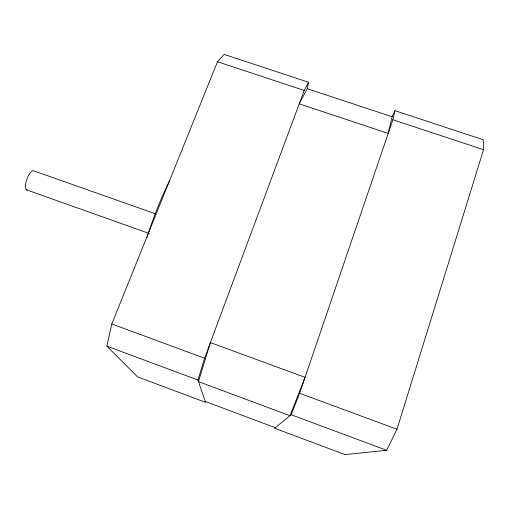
<?xml version="1.0" encoding="UTF-8"?>
<svg xmlns="http://www.w3.org/2000/svg" width="509" height="509" viewBox="0 0 509 509"><rect width="100%" height="100%" fill="white"/><g stroke="black" fill="none" stroke-linecap="round" stroke-linejoin="round"><path stroke-width="0.76" d="M394.946 110.669L392.872 119.736L299.616 393.304L291.186 414.746L274.631 428.234L344.962 454.588L386.687 450.293L396.995 429.246L483.55 149.71L483.181 139.733L394.946 110.669L392.095 116.726L388.208 133.415L299.222 103.83L307.245 88.712L308.607 82.242L224.119 54.412L217.489 61.761L111.802 323.985L106.871 346.145L137.634 376.902L205.534 402.345L197.944 380.038L204.58 358.228L304.21 90.424L308.607 82.242M307.245 88.712L392.095 116.726M217.489 61.761L304.21 90.424M392.872 119.736L483.55 149.71M155.646 213.869L33.753 170.859A10.186 3.366 -70.5 0 0 26.729 179.709A10.186 3.366 -70.5 0 0 27.359 189.959M26.474 189.832L149.232 233.485M111.802 323.985L204.58 358.228M299.616 393.304L396.995 429.246M106.871 346.145L197.944 380.038M291.186 414.746L386.687 450.293M205.222 401.436L275.299 427.687M146.904 237.671A73.398 12.07 -70.5 0 1 169.834 180.396M210.389 342.595L198.485 381.635L290.003 415.713L305.063 377.322L210.389 342.595"/></g></svg>
